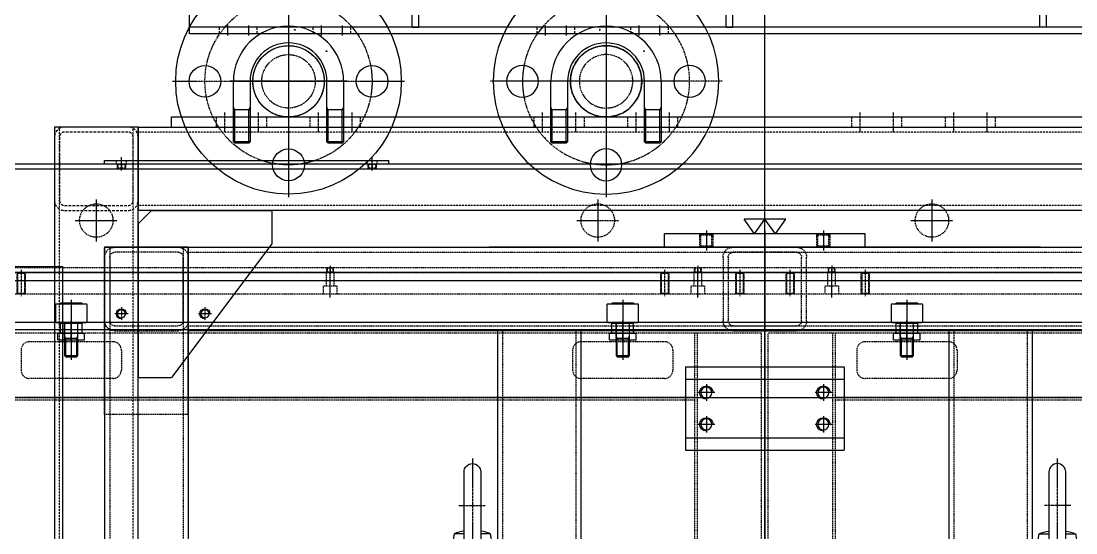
# Model space of a CAD drawing. Header units: millimetres. Extents: x -18234 to 26733, y 279 to 18488.
# Drawn here: x 6050 to 6681, y 6549 to 6855 of the extents above; entities that cross this region are included whole.
import ezdxf

# ---------------------------------------------------------------- set-up
doc = ezdxf.new("R2010")
doc.units = ezdxf.units.MM
for name, pattern in [('CENTER', [2, 1.25, -0.25, 0.25, -0.25]), ('CENTERX2', [101.6, 63.5, -12.7, 12.7, -12.7]), ('HIDDEN', [0.375, 0.25, -0.125]), ('HIDDEN1', [1.5, 1, -0.5]), ('HIDDEN2', [4.7625, 3.175, -1.5875]), ('HIDDENX2', [19.05, 12.7, -6.35]), ('PHANTOM', [2.5, 1.25, -0.25, 0.25, -0.25, 0.25, -0.25])]:
    doc.linetypes.add(name, pattern=pattern)
for name, color, linetype in [('BOM-UDEF', 3, 'Continuous'), ('CENTER', 1, 'CENTER'), ('CL', 1, 'CENTER'), ('FL', 3, 'Continuous'), ('HL', 2, 'HIDDEN'), ('PL', 5, 'PHANTOM'), ('THIN', 3, 'Continuous'), ('마크5', 254, 'Continuous')]:
    doc.layers.add(name, color=color, linetype=linetype)

# ---------------------------------------------------------------- blocks, each defined once
blk = doc.blocks.new('TUERTTRE')
at = {"color": 6, "ltscale": 0.5}
for p, q in [((299256.67, 16562.02), (299269.09, 16562.02)), ((299262.88, 16553.1), (299256.67, 16562.02)), ((299262.88, 16553.1), (299269.09, 16562.02)), ((299269.09, 16562.02), (299281.51, 16562.02)), ((299275.3, 16553.1), (299269.09, 16562.02)), ((299275.3, 16553.1), (299281.51, 16562.02))]:
    blk.add_line(p, q, dxfattribs=at)
blk = doc.blocks.new('uyiwer')
at = {"layer": 'HL', "ltscale": 3}
for p, q in [((301281.04, 32211.52), (301331.04, 32211.52)), ((301281.04, 32111.52), (301281.04, 32211.52)), ((301331.04, 32111.52), (301331.04, 32211.52)), ((301281.04, 32111.52), (301331.04, 32111.52))]:
    blk.add_line(p, q, dxfattribs=at)
blk = doc.blocks.new('Y8IWERESW')
at = {"layer": 'CL', "ltscale": 0.5}
blk.add_line((300033.31, 34643.29), (300021.31, 34643.29), dxfattribs=at)
at = {"layer": 'HL', "ltscale": 3}
for p, q in [((300023.31, 34647.29), (300023.98, 34646.61)), ((300023.31, 34647.29), (300031.31, 34647.29)), ((300023.98, 34646.61), (300023.98, 34639.96)), ((300023.98, 34646.61), (300030.63, 34646.61)), ((300030.63, 34646.61), (300031.31, 34647.29)), ((300030.63, 34646.61), (300030.63, 34639.96)), ((300023.31, 34639.29), (300023.98, 34639.96)), ((300023.31, 34639.29), (300031.31, 34639.29)), ((300023.98, 34639.96), (300030.63, 34639.96)), ((300030.63, 34639.96), (300031.31, 34639.29))]:
    blk.add_line(p, q, dxfattribs=at)
blk = doc.blocks.new('IRG')
at = {"ltscale": 0.5}
for p, q in [((299370.18, 34103.76), (299490.18, 34103.76)), ((299370.18, 34095.76), (299370.18, 34103.76)), ((299490.18, 34095.76), (299490.18, 34103.76)), ((299370.18, 34095.76), (299490.18, 34095.76))]:
    blk.add_line(p, q, dxfattribs=at)
at = {"rotation": 90}
for p in [(334038.47, -265927.55), (334108.47, -265927.55)]:
    blk.add_blockref('Y8IWERESW', p, dxfattribs=at)
blk = doc.blocks.new('trtru')
at = {"layer": 'HL', "ltscale": 3}
for p, q in [((311532.58, 919.21), (311570.58, 919.21)), ((311532.58, 916.21), (311570.58, 916.21)), ((311526.58, 875.21), (311526.58, 913.21)), ((311529.58, 875.21), (311529.58, 913.21)), ((311573.58, 913.21), (311573.58, 875.21)), ((311576.58, 913.21), (311576.58, 875.21)), ((311570.58, 872.21), (311532.58, 872.21)), ((311570.58, 869.21), (311532.58, 869.21))]:
    blk.add_line(p, q, dxfattribs=at)
for centre, radius, start, end in [((311532.58, 913.21), 6, 90, 180), ((311532.58, 913.21), 3, 90, 180), ((311570.58, 913.21), 6, 0, 90), ((311570.58, 913.21), 3, 0, 90), ((311532.58, 875.21), 6, 180, 270), ((311532.58, 875.21), 3, 180, 270), ((311570.58, 875.21), 6, 270, 0), ((311570.58, 875.21), 3, 270, 0)]:
    blk.add_arc(centre, radius, start, end, dxfattribs=at)
blk = doc.blocks.new('iery')
at = {"ltscale": 0.5}
for p, q in [((107624.6, -15072.98), (106934.6, -15072.98)), ((107624.6, -15122.98), (107624.6, -15072.98)), ((106934.6, -15122.98), (107624.6, -15122.98))]:
    blk.add_line(p, q, dxfattribs=at)
at = {"layer": 'HL', "ltscale": 3}
for p, q in [((107624.6, -15075.98), (106934.6, -15075.98)), ((107624.6, -15119.98), (106934.6, -15119.98))]:
    blk.add_line(p, q, dxfattribs=at)
blk = doc.blocks.new('eterwet')
at = {"ltscale": 0.5}
for p, q in [((106256.87, -12988.09), (106306.87, -12988.09)), ((106256.87, -12988.09), (106256.87, -14144.09)), ((106306.87, -12988.09), (106306.87, -14144.09))]:
    blk.add_line(p, q, dxfattribs=at)
at = {"layer": 'HL', "ltscale": 3}
for p, q in [((106259.87, -12988.09), (106259.87, -14144.09)), ((106303.87, -12988.09), (106303.87, -14144.09))]:
    blk.add_line(p, q, dxfattribs=at)
blk = doc.blocks.new('6w4tw')
at = {"ltscale": 0.5}
for p, q in [((107959.85, -12918.09), (108009.85, -12918.09)), ((107959.85, -12918.09), (107959.85, -14174.09)), ((108009.85, -12918.09), (108009.85, -14174.09))]:
    blk.add_line(p, q, dxfattribs=at)
at = {"layer": 'HL', "ltscale": 3}
for p, q in [((107962.85, -12918.09), (107962.85, -14174.09)), ((108006.85, -12918.09), (108006.85, -14174.09))]:
    blk.add_line(p, q, dxfattribs=at)
blk = doc.blocks.new('YUWTEE')
at = {"ltscale": 0.5}
blk.add_line((107120.43, -12938.09), (107450.43, -12938.09), dxfattribs=at)
blk.add_line((107120.43, -12938.09), (107450.43, -12938.09), dxfattribs=at)
at = {"color": 6}
for name, p in [('TUERTTRE', (-191983.74, -29483.19)), ('iery', (5.82, 2134.89)), ('6w4tw', (-329.42, -20)), ('eterwet', (868.56, 0)), ('eterwet', (1138.56, 0))]:
    blk.add_blockref(name, p, dxfattribs=at)
for name, p in [('IRG', (-192144.76, -47033.85)), ('trtru', (-204266.15, -13857.29)), ('uyiwer', (-193650.61, -45149.61)), ('trtru', (-203896.15, -13857.29))]:
    blk.add_blockref(name, p)
blk = doc.blocks.new('ey6u5')
at = {"ltscale": 0.5}
blk.add_circle((288759.76, 34154.72), 3.32, dxfattribs=at)
at = {"color": 1, "ltscale": 0.5}
blk.add_arc((288759.76, 34154.72), 4, 270, 180, dxfattribs=at)
at = {"layer": 'CL', "ltscale": 0.5}
for p, q in [((288759.76, 34159.72), (288759.76, 34149.72)), ((288754.76, 34154.72), (288764.76, 34154.72))]:
    blk.add_line(p, q, dxfattribs=at)
blk = doc.blocks.new('R6WER')
at = {"ltscale": 0.5}
for p, q in [((299044.97, 34261.53), (299044.97, 34211.53)), ((299139.97, 34261.53), (299044.97, 34261.53)), ((299139.97, 34261.53), (299139.97, 34211.53)), ((299139.97, 34254.03), (299044.97, 34254.03)), ((299139.97, 34219.03), (299044.97, 34219.03)), ((299139.97, 34211.53), (299044.97, 34211.53))]:
    blk.add_line(p, q, dxfattribs=at)
for p in [(10297.71, 91.31), (10367.71, 91.31), (10297.71, 72.31), (10367.71, 72.31)]:
    blk.add_blockref('ey6u5', p)
blk = doc.blocks.new('tyqw')
at = {"ltscale": 0.5}
blk.add_circle((204314.83, 21396.31), 2.46, dxfattribs=at)
at = {"color": 1, "ltscale": 0.5}
blk.add_arc((204314.83, 21396.31), 3, 270, 180, dxfattribs=at)
at = {"layer": 'CL', "ltscale": 0.5}
for p, q in [((204310.83, 21396.31), (204318.83, 21396.31)), ((204314.83, 21400.31), (204314.83, 21392.31))]:
    blk.add_line(p, q, dxfattribs=at)
blk = doc.blocks.new('RUW')
at = {"ltscale": 0.5}
for p, q in [((105666.37, -12938.09), (104876.37, -12938.09)), ((105106.37, -12938.09), (105436.37, -12938.09)), ((105106.37, -12938.09), (105436.37, -12938.09)), ((105666.37, -12938.09), (105666.37, -14228.09))]:
    blk.add_line(p, q, dxfattribs=at)
at = {"layer": 'CL', "ltscale": 0.5}
blk.add_line((105271.37, -12928.09), (105271.37, -14238.09), dxfattribs=at)
for name, p in [('tyqw', (-98708.46, -34374.24)), ('tyqw', (-98658.46, -34374.24)), ('R6WER', (-193821.1, -47271.12))]:
    blk.add_blockref(name, p)
blk = doc.blocks.new('56ERT')
at = {"color": 6}
for name, p in [('YUWTEE', (-4301.61, 0)), ('RUW', (-2287.55, 0))]:
    blk.add_blockref(name, p, dxfattribs=at)
blk = doc.blocks.new('A$C5D08750C')
at = {"color": 3}
for p in [(0, 0), (0, 0), (1100, -1750), (1100, -1750)]:
    blk.add_line(p, (1100, 0), dxfattribs=at)
blk = doc.blocks.new('AWW4ERTWE5TR5Y')
for p, q in [((-7394.5, 5258.13), (-7382.5, 5258.13)), ((-7393.2, 5263.13), (-7393.2, 5258.13)), ((-7383.8, 5263.13), (-7383.8, 5258.13)), ((-7394.5, 5242.08), (-7382.5, 5242.08))]:
    blk.add_line(p, q)
for points in [[(-7393.5, 5267.48), (-7393.5, 5309.13, -1), (-7383.5, 5309.13), (-7383.5, 5267.48)], [(-7394.5, 5258.13), (-7394.5, 5242.08, 0.157869), (-7382.5, 5242.08), (-7382.5, 5258.13)]]:
    blk.add_lwpolyline(points, format="xyb")
blk.add_lwpolyline([(-7393.5, 5272.13), (-7399.42, 5272.13), (-7401, 5263.13), (-7376, 5263.13), (-7377.59, 5272.13), (-7383.5, 5272.13)])
for start, end in [(99.35066, 110.77033), (69.22967, 80.64934)]:
    blk.add_arc((-7388.5, 5243.36), 30.77, start, end)
at = {"layer": 'CENTER'}
for p, q in [((-7388.5, 5317.13), (-7388.5, 5238.13)), ((-7396.5, 5289.13), (-7380.5, 5289.13))]:
    blk.add_line(p, q, dxfattribs=at)
at = {"layer": 'THIN'}
for p, q in [((-7393.56, 5258.13), (-7393.56, 5242.08)), ((-7383.45, 5258.13), (-7383.45, 5242.08))]:
    blk.add_line(p, q, dxfattribs=at)
blk = doc.blocks.new('RTWESRDFQEW')
at = {"color": 1, "linetype": 'CENTER', "ltscale": 3}
blk.add_line((38004.42, -17839.83), (38020.86, -17839.83), dxfattribs=at)
for p, q in [((38009.66, -17836.83), (38009.66, -17842.83)), ((38009.66, -17836.83), (38009.66, -17842.83)), ((38009.66, -17836.83), (38015.66, -17836.83)), ((38009.66, -17837.83), (38015.66, -17837.83)), ((38009.66, -17839.83), (38015.66, -17839.83)), ((38015.66, -17836.83), (38015.66, -17842.83)), ((38009.66, -17841.83), (38015.66, -17841.83)), ((38009.66, -17842.83), (38015.66, -17842.83))]:
    blk.add_line(p, q)
blk = doc.blocks.new('A$C17637D5B')
at = {"ltscale": 10}
h = blk.add_hatch(color=256, dxfattribs=at)
h.dxf.hatch_style = 1
h.paths.add_polyline_path([(-548, 597, -0.414214), (-546, 595), (-548, 595)])
h = blk.add_hatch(color=256, dxfattribs=at)
h.dxf.hatch_style = 1
h.paths.add_polyline_path([(-28, 597, 0.414214), (-30, 595), (-28, 595)])
h = blk.add_hatch(color=256, dxfattribs=at)
h.dxf.hatch_style = 1
h.paths.add_polyline_path([(-548, 28, 0.414214), (-546, 30), (-548, 30)])
h = blk.add_hatch(color=256, dxfattribs=at)
h.dxf.hatch_style = 1
h.paths.add_polyline_path([(-28, 28, -0.414214), (-30, 30), (-28, 30)])
at = {"color": 1, "linetype": 'CENTERX2'}
blk.add_line((-288, 704.25), (-288, 5.68), dxfattribs=at)
at = {"color": 1, "linetype": 'CENTER', "ltscale": 3}
for p, q in [((-463, 685.24), (-463, 657.26)), ((-113, 685.24), (-113, 657.26)), ((-515, 677), (-515, 665.5)), ((-513, 677), (-513, 665.5)), ((-511, 677), (-511, 665.5)), ((-365, 677), (-365, 665.5)), ((-363, 677), (-363, 665.5)), ((-361, 677), (-361, 665.5)), ((-215, 677), (-215, 665.5)), ((-213, 677), (-213, 665.5)), ((-211, 677), (-211, 665.5)), ((-65, 677), (-65, 665.5)), ((-63, 677), (-63, 665.5)), ((-61, 677), (-61, 665.5)), ((-552.5, 607), (-545, 607)), ((-23.5, 607), (-31, 607)), ((-554.5, 605), (-543, 605)), ((-552.5, 603), (-545, 603)), ((-21.5, 605), (-33, 605)), ((-23.5, 603), (-31, 603)), ((-550.74, 578), (-534.8, 578)), ((-25.26, 578), (-41.2, 578)), ((-551.24, 512.5), (-535.3, 512.5)), ((-24.76, 512.5), (-40.7, 512.5)), ((-554.5, 495), (-543, 495)), ((-552.5, 497), (-545, 497)), ((-552.5, 493), (-545, 493)), ((-21.5, 495), (-33, 495)), ((-23.5, 497), (-31, 497)), ((-23.5, 493), (-31, 493)), ((-554.5, 385), (-543, 385)), ((-552.5, 387), (-545, 387)), ((-21.5, 385), (-33, 385)), ((-23.5, 387), (-31, 387)), ((-552.5, 383), (-545, 383)), ((-23.5, 383), (-31, 383)), ((-550.74, 312.5), (-534.8, 312.5)), ((-25.26, 312.5), (-41.2, 312.5)), ((-554.5, 275), (-543, 275)), ((-552.5, 277), (-545, 277)), ((-552.5, 273), (-545, 273)), ((-21.5, 275), (-33, 275)), ((-23.5, 277), (-31, 277)), ((-23.5, 273), (-31, 273)), ((-554.5, 165), (-543, 165)), ((-552.5, 167), (-545, 167)), ((-21.5, 165), (-33, 165)), ((-23.5, 167), (-31, 167)), ((-552.5, 163), (-545, 163)), ((-23.5, 163), (-31, 163)), ((-551.24, 112.5), (-534.8, 112.5)), ((-24.76, 112.5), (-41.2, 112.5)), ((-552.5, 57), (-545, 57)), ((-23.5, 57), (-31, 57)), ((-554.5, 55), (-543, 55)), ((-552.5, 53), (-545, 53)), ((-21.5, 55), (-33, 55)), ((-23.5, 53), (-31, 53)), ((-568, 7.24), (-568, -8.29)), ((-8, 7.24), (-8, -8.29))]:
    blk.add_line(p, q, dxfattribs=at)
at = {"color": 3}
for p, q in [((-549.5, 672), (-26.5, 672)), ((-549.5, 672), (-549.5, 1.5)), ((-548, 670.5), (-28, 670.5)), ((-548, 670.5), (-548, 0)), ((-28, 670.5), (-28, 0)), ((-26.5, 672), (-26.5, 1.5)), ((-548, 595), (-546, 595)), ((-546, 595), (-546, 30)), ((-28, 595), (-30, 595)), ((-30, 595), (-30, 30)), ((-576, 1.5), (-576, 0)), ((-549.5, 1.5), (-576, 1.5)), ((-548, 0), (-576, 0)), ((-549.5, 1.5), (-548, 1.5)), ((-26.5, 1.5), (-28, 1.5)), ((-28, 0), (0, 0)), ((-26.5, 1.5), (0, 1.5)), ((0, 1.5), (0, 0))]:
    blk.add_line(p, q, dxfattribs=at)
at = {"color": 2, "linetype": 'HIDDENX2'}
for p, q in [((-518, 672), (-518, 670.5)), ((-508, 672), (-508, 670.5)), ((-368, 672), (-368, 670.5)), ((-358, 672), (-358, 670.5)), ((-218, 672), (-218, 670.5)), ((-208, 672), (-208, 670.5)), ((-68, 672), (-68, 670.5)), ((-58, 672), (-58, 670.5))]:
    blk.add_line(p, q, dxfattribs=at)
at = {"color": 2, "linetype": 'HIDDEN', "ltscale": 10}
for p, q in [((-548, 610), (-549.5, 610)), ((-548, 600), (-549.5, 600)), ((-28, 600), (-26.5, 600)), ((-549.5, 573), (-548, 573)), ((-26.5, 573), (-28, 573)), ((-548, 500), (-549.5, 500)), ((-28, 500), (-26.5, 500)), ((-548, 490), (-549.5, 490)), ((-28, 490), (-26.5, 490)), ((-548, 390), (-549.5, 390)), ((-28, 390), (-26.5, 390)), ((-548, 380), (-549.5, 380)), ((-28, 380), (-26.5, 380)), ((-548, 280), (-549.5, 280)), ((-28, 280), (-26.5, 280)), ((-548, 270), (-549.5, 270)), ((-28, 270), (-26.5, 270)), ((-548, 170), (-549.5, 170)), ((-28, 170), (-26.5, 170)), ((-548, 160), (-549.5, 160)), ((-28, 160), (-26.5, 160)), ((-548, 60), (-549.5, 60)), ((-28, 60), (-26.5, 60)), ((-548, 54), (-546, 54)), ((-28, 54), (-30, 54)), ((-548, 50), (-549.5, 50)), ((-28, 50), (-26.5, 50))]:
    blk.add_line(p, q, dxfattribs=at)
for p, q in [((-546, 581), (-540, 581)), ((-540, 581), (-540, 575)), ((-36, 581), (-36, 575)), ((-30, 581), (-36, 581)), ((-546, 580), (-540, 580)), ((-546, 576), (-540, 576)), ((-546, 575), (-540, 575)), ((-30, 580), (-36, 580)), ((-30, 576), (-36, 576)), ((-30, 575), (-36, 575)), ((-546, 515.5), (-540, 515.5)), ((-546, 514.5), (-540, 514.5)), ((-546, 512.5), (-540, 512.5)), ((-540, 515.5), (-540, 509.5)), ((-36, 515.5), (-36, 509.5)), ((-30, 515.5), (-36, 515.5)), ((-30, 514.5), (-36, 514.5)), ((-30, 512.5), (-36, 512.5)), ((-546, 510.5), (-540, 510.5)), ((-546, 509.5), (-540, 509.5)), ((-30, 510.5), (-36, 510.5)), ((-30, 509.5), (-36, 509.5)), ((-546, 315.5), (-546, 309.5)), ((-546, 315.5), (-540, 315.5)), ((-546, 314.5), (-540, 314.5)), ((-546, 312.5), (-540, 312.5)), ((-546, 310.5), (-540, 310.5)), ((-546, 309.5), (-540, 309.5)), ((-540, 315.5), (-540, 309.5)), ((-36, 315.5), (-36, 309.5)), ((-30, 315.5), (-36, 315.5)), ((-30, 314.5), (-36, 314.5)), ((-30, 312.5), (-36, 312.5)), ((-30, 310.5), (-36, 310.5)), ((-30, 309.5), (-36, 309.5)), ((-30, 315.5), (-30, 309.5)), ((-546, 115.5), (-546, 109.5)), ((-546, 115.5), (-540, 115.5)), ((-546, 114.5), (-540, 114.5)), ((-540, 115.5), (-540, 109.5)), ((-36, 115.5), (-36, 109.5)), ((-30, 115.5), (-36, 115.5)), ((-30, 114.5), (-36, 114.5)), ((-30, 115.5), (-30, 109.5)), ((-546, 112.5), (-540, 112.5)), ((-546, 110.5), (-540, 110.5)), ((-546, 109.5), (-540, 109.5)), ((-30, 112.5), (-36, 112.5)), ((-30, 110.5), (-36, 110.5)), ((-30, 109.5), (-36, 109.5))]:
    blk.add_line(p, q)
at = {"ltscale": 10}
for centre, start, end in [((-548, 595), 0, 90), ((-28, 595), 90, 180), ((-548, 30), 270, 0), ((-28, 30), 180, 270)]:
    blk.add_arc(centre, 2, start, end, dxfattribs=at)
blk.add_blockref('RTWESRDFQEW', (-38555.66, 17886.83))
at = {"xscale": -1}
blk.add_blockref('RTWESRDFQEW', (37979.66, 17886.83), dxfattribs=at)
blk = doc.blocks.new('A$C51554FA1')
for name, p in [('AWW4ERTWE5TR5Y', (7503.5, -4560.13)), ('A$C17637D5B', (578, 30))]:
    blk.add_blockref(name, p)
at = {"xscale": -1}
blk.add_blockref('AWW4ERTWE5TR5Y', (-6923.5, -4560.13), dxfattribs=at)
blk = doc.blocks.new('A$C4CF1542E')
for name, p in [('A$C5D08750C', (17.61, 1984)), ('A$C51554FA1', (1247.61, 1112))]:
    blk.add_blockref(name, p)
blk = doc.blocks.new('HS_BOM', base_point=(-3113.55, 16316.28))
at = {"layer": 'BOM-UDEF'}
blk.add_circle((-3113.55, 16316.28), 0.25, dxfattribs=at)
blk = doc.blocks.new('A$C386F4B6A')
at = {"ltscale": 0.5}
for centre, radius in [((69.5, 69.5), 67.5), ((69.5, 119.5), 9.5), ((69.5, 69.5), 21.35), ((19.5, 69.5), 9.5), ((119.5, 69.5), 9.5), ((69.5, 19.5), 9.5)]:
    blk.add_circle(centre, radius, dxfattribs=at)
at = {"layer": 'CL', "ltscale": 0.5}
for p, q in [((69.5, 139), (69.5, 0)), ((0, 69.5), (139, 69.5))]:
    blk.add_line(p, q, dxfattribs=at)
blk.add_circle((69.5, 69.5), 50, dxfattribs=at)
at = {"layer": 'PL', "ltscale": 0.5}
blk.add_circle((69.5, 69.5), 16, dxfattribs=at)
at = {"layer": 'BOM-UDEF', "ltscale": 0.5}
blk.add_blockref('HS_BOM', (73.24, 100.27), dxfattribs=at)
blk = doc.blocks.new('nbvncncv')
at = {"ltscale": 0.5}
for p, q in [((286923.06, 17612.44), (286959.24, 17612.44)), ((286940.06, 17612.44), (286940.06, 17602.44)), ((286959.24, 17612.44), (286959.24, 17602.44)), ((286959.24, 17612.44), (286960.06, 17611.63)), ((286960.06, 17611.63), (286960.06, 17603.25)), ((286959.24, 17602.44), (286923.06, 17602.44)), ((286960.06, 17603.25), (286959.24, 17602.44)), ((286923.06, 17556.44), (286959.24, 17556.44)), ((286940.06, 17556.44), (286940.06, 17546.44)), ((286959.24, 17556.44), (286959.24, 17546.44)), ((286959.24, 17556.44), (286960.06, 17555.63)), ((286960.06, 17555.63), (286960.06, 17547.25)), ((286959.24, 17546.44), (286923.06, 17546.44)), ((286960.06, 17547.25), (286959.24, 17546.44))]:
    blk.add_line(p, q, dxfattribs=at)
for radius in [33, 23]:
    blk.add_arc((286923.06, 17579.44), radius, 90, 270, dxfattribs=at)
at = {"layer": 'CL', "ltscale": 0.5}
for p, q in [((286923.06, 17614.44), (286923.06, 17544.44)), ((286888.06, 17579.44), (286962.06, 17579.44))]:
    blk.add_line(p, q, dxfattribs=at)
at = {"layer": 'FL', "ltscale": 0.5}
for p, q in [((286940.06, 17611.63), (286938.65, 17612.44)), ((286960.06, 17611.63), (286940.06, 17611.63)), ((286940.06, 17603.25), (286938.65, 17602.44)), ((286960.06, 17603.25), (286940.06, 17603.25)), ((286940.06, 17555.63), (286938.65, 17556.44)), ((286960.06, 17555.63), (286940.06, 17555.63)), ((286940.06, 17547.25), (286938.65, 17546.44)), ((286960.06, 17547.25), (286940.06, 17547.25))]:
    blk.add_line(p, q, dxfattribs=at)
at = {"layer": 'PL', "ltscale": 0.5}
blk.add_circle((286923.06, 17579.44), 21.35, dxfattribs=at)
at = {"layer": 'BOM-UDEF', "ltscale": 0.5}
blk.add_blockref('HS_BOM', (286905.03, 17602.15), dxfattribs=at)
blk = doc.blocks.new('fdsgsdfgsgsd')
at = {"color": 2, "linetype": 'HIDDEN1'}
for p, q in [((3201.38, -23981.68), (3201.38, -23975.68)), ((3231.38, -23981.68), (3231.38, -23975.68))]:
    blk.add_line(p, q, dxfattribs=at)
at = {"color": 1, "linetype": 'CENTER'}
for p, q in [((3206.38, -23984.68), (3206.38, -23972.68)), ((3226.38, -23984.68), (3226.38, -23972.68))]:
    blk.add_line(p, q, dxfattribs=at)
blk = doc.blocks.new('A$C40A1718D')
for p, q in [((0, 3), (0, 9)), ((0, 9), (710, 9)), ((0, 3), (710, 3))]:
    blk.add_line(p, q)
for p in [(-3174.38, 23984.68), (-3118.38, 23984.68), (-2984.38, 23984.68), (-2928.38, 23984.68), (-2794.38, 23984.68), (-2738.38, 23984.68)]:
    blk.add_blockref('fdsgsdfgsgsd', p)
blk = doc.blocks.new('asdfasfdfas')
at = {"color": 2, "linetype": 'HIDDEN2', "ltscale": 0.5}
for p, q in [((298009.32, 11171), (298009.32, 11133)), ((298012.32, 11171), (298012.32, 11133)), ((298053.32, 11177), (298015.32, 11177)), ((298053.32, 11174), (298015.32, 11174)), ((298056.32, 11133), (298056.32, 11171)), ((298059.32, 11133), (298059.32, 11171)), ((298015.32, 11130), (298053.32, 11130)), ((298015.32, 11127), (298053.32, 11127))]:
    blk.add_line(p, q, dxfattribs=at)
for centre, radius, start, end in [((298015.32, 11171), 6, 90, 180), ((298015.32, 11171), 3, 90, 180), ((298053.32, 11171), 6, 0, 90), ((298053.32, 11171), 3, 0, 90), ((298015.32, 11133), 6, 180, 270), ((298015.32, 11133), 3, 180, 270), ((298053.32, 11133), 6, 270, 0), ((298053.32, 11133), 3, 270, 0)]:
    blk.add_arc(centre, radius, start, end, dxfattribs=at)
blk = doc.blocks.new('xcvbxccvcvxb')
at = {"ltscale": 0.5}
for p, q in [((5808.11, -24464.26), (5808.11, -24414.26)), ((5808.11, -24414.26), (6558.11, -24414.26)), ((5808.11, -24414.26), (5808.11, -24464.26)), ((6558.11, -24464.26), (5808.11, -24464.26))]:
    blk.add_line(p, q, dxfattribs=at)
at = {"layer": 'HL', "ltscale": 0.5}
for p, q in [((6558.11, -24417.26), (5808.11, -24417.26)), ((6558.11, -24461.26), (5808.11, -24461.26))]:
    blk.add_line(p, q, dxfattribs=at)
blk = doc.blocks.new('A$C33F77E0B')
for p, q in [((8, 100), (0, 92)), ((8, 100), (80, 100)), ((80, 100), (80, 80)), ((0, 92), (0, 0)), ((80, 80), (20, 0)), ((0, 0), (20, 0))]:
    blk.add_line(p, q)
blk = doc.blocks.new('A$C7FF257DF')
at = {"ltscale": 0.5}
for p, q in [((50, 1412), (0, 1412)), ((0, 1412), (0, 12)), ((50, 12), (50, 1412))]:
    blk.add_line(p, q, dxfattribs=at)
at = {"layer": 'HL', "ltscale": 0.5}
for p, q in [((3, 12), (3, 1412)), ((47, 12), (47, 1412))]:
    blk.add_line(p, q, dxfattribs=at)
for name, p in [('asdfasfdfas', (-298009.32, -9765)), ('xcvbxccvcvxb', (-5758.12, 25826.26)), ('A$C33F77E0B', (50, 1262))]:
    blk.add_blockref(name, p)
blk = doc.blocks.new('A$C7A7027CF')
for name, p in [('A$C40A1718D', (70, 1409)), ('A$C7FF257DF', (0, 0))]:
    blk.add_blockref(name, p)
blk = doc.blocks.new('A$C27025287')
at = {"rotation": 270}
for p in [(-17439.44, 288362.41), (-17249.44, 288362.41)]:
    blk.add_blockref('nbvncncv', p, dxfattribs=at)
blk.add_blockref('A$C7A7027CF', (0, 0))
at = {"layer": '마크5'}
blk.add_blockref('A$C386F4B6A', (70.5, 1369.85), dxfattribs=at)
at = {"layer": '마크5', "xscale": -1}
blk.add_blockref('A$C386F4B6A', (399.5, 1369.85), dxfattribs=at)
blk = doc.blocks.new('ASDFASFDSDFSAFSA')
at = {"color": 2, "linetype": 'HIDDEN2', "ltscale": 0.5}
for p, q in [((123680.99, -680.11), (123680.99, -676.11)), ((123703.49, -680.11), (123703.49, -676.11))]:
    blk.add_line(p, q, dxfattribs=at)
at = {"layer": 'CL', "ltscale": 0.5}
for p, q in [((123685.99, -681.11), (123685.99, -675.11)), ((123698.49, -681.11), (123698.49, -675.11))]:
    blk.add_line(p, q, dxfattribs=at)
blk = doc.blocks.new('A$C0C0B05EA')
at = {"color": 4, "ltscale": 0.5}
for p, q in [((0, 92), (4, 92)), ((0, 92), (0, 0)), ((4, 92), (4, 0)), ((0, 77), (4, 77)), ((0, 15), (4, 15)), ((0, 0), (4, 0))]:
    blk.add_line(p, q, dxfattribs=at)
blk = doc.blocks.new('A$C1542270D')
at = {"ltscale": 0.5}
for p, q in [((646, 100), (0, 100)), ((0, 100), (0, 0)), ((646, 100), (0, 100)), ((646, 96), (0, 96))]:
    blk.add_line(p, q, dxfattribs=at)
at = {"color": 4}
for p in [(-123663.24, 776.11), (-123607.24, 776.11), (-123473.24, 776.11), (-123417.24, 776.11)]:
    blk.add_blockref('ASDFASFDSDFSAFSA', p, dxfattribs=at)
at = {"color": 4, "ltscale": 0.5}
for p in [(133.2, 4), (321, 4)]:
    blk.add_blockref('A$C0C0B05EA', p, dxfattribs=at)
at = {"color": 4, "ltscale": 0.5, "xscale": -1}
blk.add_blockref('A$C0C0B05EA', (512.8, 4), dxfattribs=at)
blk = doc.blocks.new('titruru')
at = {"layer": 'HL', "ltscale": 3}
for p, q in [((-17846.74, 10560.16), (-17896.74, 10560.16)), ((-17901.74, 10555.16), (-17901.74, 10543.16)), ((-17841.74, 10555.16), (-17841.74, 10543.16)), ((-17846.74, 10538.16), (-17896.74, 10538.16))]:
    blk.add_line(p, q, dxfattribs=at)
for centre, start, end in [((-17896.74, 10555.16), 90, 180), ((-17846.74, 10555.16), 0, 90), ((-17896.74, 10543.16), 180, 270), ((-17846.74, 10543.16), 270, 0)]:
    blk.add_arc(centre, 5, start, end, dxfattribs=at)
blk = doc.blocks.new('tyqrr')
at = {"layer": 'CL'}
blk.add_line((200805.98, 17330.07), (200805.98, 17336.07), dxfattribs=at)
at = {"layer": 'HL', "ltscale": 3}
for p, q in [((200799.38, 17332.07), (200799.38, 17334.07)), ((200812.58, 17332.07), (200812.58, 17334.07))]:
    blk.add_line(p, q, dxfattribs=at)
blk = doc.blocks.new('tui4wt')
blk.add_line((202556.43, 14752.03), (202056.43, 14752.03))
at = {"ltscale": 0.5}
for p, q in [((202056.43, 13759.03), (202056.43, 14752.03)), ((202556.43, 13759.03), (202556.43, 14752.03))]:
    blk.add_line(p, q, dxfattribs=at)
at = {"layer": 'HL', "ltscale": 3}
for p, q in [((202554.43, 14750.03), (202058.43, 14750.03)), ((202058.43, 13759.03), (202058.43, 14750.03)), ((202096.93, 14750.03), (202096.93, 13864.03)), ((202098.43, 14750.03), (202098.43, 13864.03)), ((202514.43, 14750.03), (202514.43, 13864.03)), ((202515.93, 14750.03), (202515.93, 13864.03)), ((202554.43, 13759.03), (202554.43, 14750.03)), ((202514.43, 14711.53), (202098.43, 14711.53)), ((202514.43, 14710.03), (202098.43, 14710.03))]:
    blk.add_line(p, q, dxfattribs=at)
for name, p in [('tyqrr', (1335.46, -2582.05)), ('tyqrr', (1665.46, -2582.05)), ('titruru', (220013.17, 4184.86)), ('titruru', (220343.17, 4184.86))]:
    blk.add_blockref(name, p)
blk = doc.blocks.new('632432')
for p, q in [((201809.42, 16798.05), (201809.42, 16814.05)), ((201813.42, 16814.05), (201809.42, 16814.05)), ((201813.42, 16798.05), (201813.42, 16814.05)), ((201809.42, 16812.55), (201803.42, 16812.55)), ((201809.42, 16799.55), (201803.42, 16799.55)), ((201813.42, 16798.05), (201809.42, 16798.05))]:
    blk.add_line(p, q)
at = {"ltscale": 0.5}
blk.add_line((201803.42, 16812.55), (201803.42, 16799.55), dxfattribs=at)
at = {"layer": 'CL'}
blk.add_line((201814.92, 16806.05), (201801.92, 16806.05), dxfattribs=at)
at = {"layer": 'HL', "ltscale": 3}
for p, q in [((201813.42, 16810.05), (201803.42, 16810.05)), ((201813.42, 16802.05), (201803.42, 16802.05))]:
    blk.add_line(p, q, dxfattribs=at)
blk = doc.blocks.new('tyuiwtwr')
at = {"ltscale": 0.5}
for p, q in [((203725.45, 14345.91), (203725.45, 14327.91)), ((203735.95, 14346.41), (203725.95, 14346.41)), ((203736.45, 14327.91), (203736.45, 14345.91)), ((203725.45, 14343.74), (203724.95, 14343.24)), ((203724.95, 14343.24), (203724.95, 14330.57)), ((203736.95, 14343.24), (203736.45, 14343.74)), ((203736.95, 14330.57), (203736.95, 14343.24)), ((203756.28, 14340.91), (203736.95, 14340.91)), ((203745.95, 14332.91), (203745.95, 14340.91)), ((203756.95, 14340.23), (203756.28, 14340.91)), ((203756.28, 14332.91), (203756.28, 14340.91)), ((203756.95, 14333.58), (203756.95, 14340.23)), ((203736.95, 14332.91), (203756.28, 14332.91)), ((203756.28, 14332.91), (203756.95, 14333.58)), ((203724.95, 14330.57), (203725.45, 14330.07)), ((203725.95, 14327.41), (203735.95, 14327.41)), ((203736.45, 14330.07), (203736.95, 14330.57))]:
    blk.add_line(p, q, dxfattribs=at)
for centre, start, end in [((203725.95, 14345.91), 90, 180), ((203735.95, 14345.91), 0, 90), ((203725.95, 14327.91), 180, 270), ((203735.95, 14327.91), 270, 0)]:
    blk.add_arc(centre, 0.5, start, end, dxfattribs=at)
at = {"layer": 'CL', "ltscale": 0.5}
blk.add_line((203722.95, 14336.91), (203758.95, 14336.91), dxfattribs=at)
at = {"layer": 'FL', "ltscale": 0.5}
for p, q in [((203745.95, 14340.23), (203744.78, 14340.91)), ((203756.95, 14340.23), (203745.95, 14340.23)), ((203745.95, 14333.58), (203744.78, 14332.91)), ((203756.95, 14333.58), (203745.95, 14333.58))]:
    blk.add_line(p, q, dxfattribs=at)
blk = doc.blocks.new('65wrwt')
at = {"rotation": 270}
for name, p in [('tyuiwtwr', (187804.53, 219984.66)), ('tyuiwtwr', (188134.53, 219984.66)), ('632432', (185335.39, 218051.13)), ('632432', (185665.39, 218051.13))]:
    blk.add_blockref(name, p, dxfattribs=at)
blk.add_blockref('tui4wt', (0, 1491.68))
blk = doc.blocks.new('67rtruru')
for p in [(-36751.82, 14624.98), (-36251.82, 14624.98)]:
    blk.add_blockref('65wrwt', p)
blk = doc.blocks.new('57RQW')
at = {"layer": 'CL', "ltscale": 0.5}
blk.add_line((205057.57, 17515.02), (205074.57, 17515.02), dxfattribs=at)
at = {"layer": 'HL', "ltscale": 3}
for p, q in [((205059.57, 17519.02), (205064.57, 17519.02)), ((205064.57, 17519.02), (205064.57, 17511.02)), ((205064.57, 17517.27), (205072.57, 17517.27)), ((205064.57, 17511.02), (205059.57, 17511.02)), ((205064.57, 17512.77), (205072.57, 17512.77))]:
    blk.add_line(p, q, dxfattribs=at)
blk = doc.blocks.new('78erwr')
at = {"layer": 'CL'}
blk.add_line((161130.25, 27353.02), (161130.25, 27337.02), dxfattribs=at)
at = {"layer": 'HL', "ltscale": 3}
for p, q in [((161128.18, 27351.09), (161127.75, 27351.52)), ((161127.75, 27351.52), (161127.75, 27338.52)), ((161128.18, 27351.09), (161132.31, 27351.09)), ((161128.18, 27351.09), (161128.18, 27338.96)), ((161132.31, 27351.09), (161132.75, 27351.52)), ((161132.31, 27351.09), (161132.31, 27338.96)), ((161132.75, 27351.52), (161132.75, 27338.52)), ((161127.75, 27338.52), (161128.18, 27338.96)), ((161128.18, 27338.96), (161132.31, 27338.96)), ((161132.75, 27338.52), (161132.31, 27338.96))]:
    blk.add_line(p, q, dxfattribs=at)
blk = doc.blocks.new('58werw')
at = {"color": 6}
for p, q in [((156474.91, 29517.99), (155514.91, 29517.99)), ((155514.91, 29517.99), (155514.91, 29487.99)), ((156474.91, 29517.99), (156474.91, 29487.99)), ((156474.91, 29512.99), (155514.91, 29512.99)), ((156474.91, 29487.99), (155514.91, 29487.99))]:
    blk.add_line(p, q, dxfattribs=at)
at = {"layer": 'HL', "ltscale": 3}
blk.add_line((156474.91, 29504.99), (155514.91, 29504.99), dxfattribs=at)
for p in [(-5600.33, 2166.47), (-5555.33, 2166.47), (-5100.33, 2166.47), (-4715.33, 2166.47), (-4670.33, 2166.47)]:
    blk.add_blockref('78erwr', p)
at = {"color": 6, "rotation": 90}
for p in [(173069.93, -175554.58), (173729.93, -175554.58), (173949.93, -175554.58)]:
    blk.add_blockref('57RQW', p, dxfattribs=at)
blk = doc.blocks.new('rtwqr')
at = {"layer": 'CL', "ltscale": 0.5}
blk.add_line((158692.3, 31232.74), (158698.3, 31232.74), dxfattribs=at)
at = {"layer": 'HL', "ltscale": 3}
for p, q in [((158694.3, 31235.74), (158696.3, 31235.74)), ((158694.3, 31229.74), (158696.3, 31229.74))]:
    blk.add_line(p, q, dxfattribs=at)
blk = doc.blocks.new('45werr')
at = {"ltscale": 0.5}
for p, q in [((158505.19, 31260.35), (158505.19, 31262.35)), ((158505.19, 31262.35), (158675.19, 31262.35)), ((158505.19, 31260.35), (158675.19, 31260.35)), ((158675.19, 31260.35), (158675.19, 31262.35))]:
    blk.add_line(p, q, dxfattribs=at)
at = {"rotation": 90}
for p in [(189747.93, -127433.95), (189897.93, -127433.95)]:
    blk.add_blockref('rtwqr', p, dxfattribs=at)
blk = doc.blocks.new('yje')
at = {"layer": 'CL', "ltscale": 0.5}
blk.add_line((157541.11, 30589.18), (157536.11, 30589.18), dxfattribs=at)
at = {"layer": 'HL', "ltscale": 3}
for p, q in [((157537.11, 30591.18), (157537.49, 30590.8)), ((157537.11, 30591.18), (157540.11, 30591.18)), ((157537.49, 30590.8), (157537.49, 30587.56)), ((157537.49, 30590.8), (157539.73, 30590.8)), ((157539.73, 30590.8), (157540.11, 30591.18)), ((157539.73, 30590.8), (157539.73, 30587.56)), ((157537.11, 30587.18), (157537.49, 30587.56)), ((157537.11, 30587.18), (157540.11, 30587.18)), ((157537.49, 30587.56), (157539.73, 30587.56)), ((157539.73, 30587.56), (157540.11, 30587.18))]:
    blk.add_line(p, q, dxfattribs=at)
blk = doc.blocks.new('ewtrre')
at = {"layer": 'CL', "ltscale": 0.5}
for p, q in [((156992.98, 24836.58), (156992.98, 24811.43)), ((156980.41, 24824.01), (157005.56, 24824.01))]:
    blk.add_line(p, q, dxfattribs=at)
at = {"layer": 'HL', "ltscale": 3}
blk.add_circle((156992.98, 24824.01), 10, dxfattribs=at)
blk = doc.blocks.new('tyureey')
at = {"layer": 'HL', "ltscale": 3}
for p, q in [((154742.23, 25004.07), (156812.23, 25004.07)), ((154742.23, 24945.07), (156812.23, 24945.07)), ((154742.23, 24942.07), (156812.23, 24942.07))]:
    blk.add_line(p, q, dxfattribs=at)
for p in [(-1615.75, 149.06), (-1315.75, 149.06), (-1115.75, 149.06)]:
    blk.add_blockref('ewtrre', p)
at = {"rotation": 90}
for p in [(186106.42, -132595.04), (186326.42, -132595.04), (186406.42, -132595.04)]:
    blk.add_blockref('yje', p, dxfattribs=at)
blk = doc.blocks.new('467www')
at = {"layer": 'CL', "ltscale": 0.5}
blk.add_line((159836.27, 26534.39), (159831.27, 26534.39), dxfattribs=at)
at = {"layer": 'HL', "ltscale": 3}
for p, q in [((159832.27, 26536.89), (159832.71, 26536.45)), ((159832.27, 26536.89), (159835.27, 26536.89)), ((159832.27, 26531.89), (159832.71, 26532.32)), ((159832.71, 26536.45), (159832.71, 26532.32)), ((159832.71, 26536.45), (159834.84, 26536.45)), ((159832.71, 26532.32), (159834.84, 26532.32)), ((159834.84, 26536.45), (159835.27, 26536.89)), ((159834.84, 26536.45), (159834.84, 26532.32)), ((159834.84, 26532.32), (159835.27, 26531.89)), ((159832.27, 26531.89), (159835.27, 26531.89))]:
    blk.add_line(p, q, dxfattribs=at)
blk = doc.blocks.new('78wtw')
at = {"ltscale": 0.5}
for p, q in [((96232.92, -31240.45), (94156.92, -31240.45)), ((96014.92, -31380.45), (94374.92, -31380.45))]:
    blk.add_line(p, q, dxfattribs=at)
at = {"layer": 'HL', "ltscale": 3}
for p, q in [((96232.92, -31243.45), (94156.92, -31243.45)), ((95429.95, -31240.45), (95429.95, -31243.45)), ((95579.92, -31240.45), (95579.92, -31243.45))]:
    blk.add_line(p, q, dxfattribs=at)
at = {"color": 6, "extrusion": (0, 0, -1), "zscale": -1, "rotation": 270}
for p in [(-121964.34, 128591.82), (-122114.3, 128591.82)]:
    blk.add_blockref('467www', p, dxfattribs=at)
blk = doc.blocks.new('75ete')
at = {"color": 6}
blk.add_blockref('78wtw', (0, 2399.5), dxfattribs=at)
at = {"extrusion": (0, 0, -1), "zscale": -1}
blk.add_blockref('tyureey', (-250972.15, -53848.03), dxfattribs=at)
blk = doc.blocks.new('e5ywwt')
at = {"extrusion": (0, 0, -1), "zscale": -1}
for name, p in [('45werr', (-254095.11, -57598.51)), ('58werw', (-250709.83, -55921.14)), ('58werw', (-251669.83, -55921.14)), ('67rtruru', (-260999.53, -57306.34))]:
    blk.add_blockref(name, p, dxfattribs=at)
at = {"color": 6}
blk.add_blockref('75ete', (0, 2502.8), dxfattribs=at)
blk = doc.blocks.new('sdafasfdasdfasffasdfas')
at = {"color": 6, "xscale": -1}
blk.add_blockref('e5ywwt', (101690.124, 33107.785), dxfattribs=at)

msp = doc.modelspace()

# ---------------------------------------------------------------- linework, layer by layer
msp.add_line((6495.208, 6516.135), (6495.208, 12768.739))

# ---------------------------------------------------------------- block references
for name, p in [('A$C4CF1542E', (4957.601, 4724.135)), ('A$C27025287', (6070.207, 5379.632))]:
    msp.add_blockref(name, p)
at = {"xscale": -1, "rotation": 180}
msp.add_blockref('A$C1542270D', (6151.017, 6947.332), dxfattribs=at)
at = {"color": 6, "xscale": -1}
msp.add_blockref('56ERT', (109479.029, 19657.721), dxfattribs=at)

# ---------------------------------------------------------------- next in the draw order: block references
msp.add_blockref('sdafasfdasdfasffasdfas', (0, 0))

doc.saveas('drawing.dxf')
